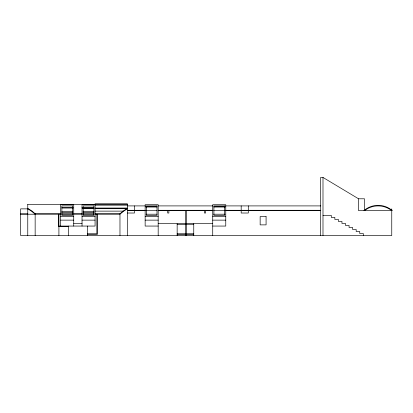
<?xml version="1.0" encoding="UTF-8"?>
<svg xmlns="http://www.w3.org/2000/svg" width="413" height="413" viewBox="0 0 413 413"><rect width="100%" height="100%" fill="white"/><g stroke="black" fill="none" stroke-linecap="round" stroke-linejoin="round"><path stroke-width="0.62" d="M95.073 213.717L119.971 213.717L122.981 211.126L127.359 208.312L95.073 208.312M363.894 210.651L365.939 209.071A21.636 21.636 0 0 1 392.35 210.651L358.561 210.651L358.561 198.792L322.992 177.451L320.617 177.451L320.617 235.549M127.359 208.849L123.508 211.296L119.971 214.208L95.073 214.208M358.561 198.792L364.488 198.792L364.488 210.651A21.972 21.972 0 0 1 391.756 210.651M27.764 204.569L127.359 204.569M95.073 204.724L82.032 204.724L82.032 226.061M95.073 205.153L127.359 205.153M127.359 205.906L145.402 205.906M158.256 205.906L212.896 205.906M225.751 205.906L320.798 205.906M145.763 206.5L156.945 206.5M213.965 206.5L225.147 206.5M145.763 207.037L156.945 207.037M213.965 207.037L225.147 207.037M61.935 207.569L73.111 207.569M82.032 207.569L93.834 207.569M61.935 208.044L73.111 208.044M82.032 208.044L93.834 208.044M95.073 208.044L127.359 208.044M82.652 208.591L93.834 208.591M95.073 208.534L126.899 208.534M27.764 208.87L20.65 208.87L20.65 235.549L391.756 235.549L391.756 208.87M127.359 210.284L145.144 210.284M158.184 210.284L212.726 210.284M225.766 210.284L320.602 210.284M127.359 210.651L145.144 210.651M146.042 210.651L156.971 210.651M158.184 210.651L212.726 210.651M213.536 210.651L225.111 210.651M225.766 210.651L320.798 210.651M95.073 211.126L122.981 211.126M61.821 211.296L72.74 211.296M83.023 211.296L93.947 211.296M61.821 212.587L72.74 212.587M83.023 212.587L93.947 212.587M127.359 213.02L134.473 213.02L134.473 205.906M27.764 208.312L32.142 211.126L35.151 213.717L60.69 213.717M73.731 213.717L82.032 213.717M20.65 213.841L27.764 213.841M61.707 213.841L72.611 213.841M82.879 213.841L93.782 213.841M20.65 214.208L60.69 214.208M61.8 214.208L72.719 214.208M73.731 214.208L82.032 214.208M82.998 214.208L93.911 214.208M146.011 214.208L156.95 214.208M213.557 214.208L225.137 214.208M322.992 215.39L331.288 215.39L331.288 217.408L334.845 217.408L334.845 219.422L338.402 219.422L338.402 221.44L341.959 221.44L341.959 223.454L345.516 223.454L345.516 225.472L349.073 225.472L349.073 227.486L352.63 227.486L352.63 229.504L356.187 229.504L356.187 231.517L359.744 231.517L359.744 233.531L363.301 233.531L363.301 235.549M60.69 216.577L73.731 216.577M82.032 216.577L95.073 216.577M145.144 216.577L158.184 216.577M212.726 216.577L225.766 216.577M60.69 220.134L73.731 220.134M82.032 220.134L95.073 220.134M145.144 220.134L158.184 220.134M212.726 220.134L225.766 220.134M73.731 223.691L82.032 223.691M158.184 223.691L185.452 223.691M186.64 223.691L212.726 223.691M177.156 224.311L185.452 224.311M186.64 224.285L193.754 224.285M58.909 226.061L95.073 226.061L95.073 203.774L127.359 203.774L127.359 235.549M158.179 226.061L145.144 226.061L145.144 204.724L158.184 204.724L158.179 235.549M212.726 226.061L225.766 226.061L225.766 204.724L212.726 204.724L212.726 235.549M68.398 226.654L58.321 226.654L58.321 214.208M87.365 233.768L96.854 233.768L96.854 214.208M177.156 233.768L185.452 233.768M186.64 233.768L193.754 233.768M87.365 234.362L97.447 234.362L97.447 214.208M177.156 234.362L185.452 234.362M186.64 234.362L193.754 234.362M27.764 208.849L31.61 211.296L35.151 214.208M322.992 177.451L322.992 235.549M248.296 205.906L248.296 213.02L241.182 213.02L241.182 205.906M205.612 210.651L205.612 213.02L204.425 213.02L204.425 210.651M193.754 223.691L193.754 235.549M186.64 210.651L186.64 235.549M185.452 210.651L185.452 235.549M177.156 223.691L177.156 235.549M168.855 210.651L168.855 213.02L167.668 213.02L167.668 210.651M119.971 213.717L119.971 235.549M87.365 226.061L87.365 235.549M73.731 226.061L73.731 204.724L60.69 204.724L60.69 226.061M68.398 226.061L68.398 235.549M58.909 214.208L58.909 235.549M35.151 213.717L35.151 235.549M27.764 204.368L27.764 235.549M72.549 205.906L61.878 205.906L61.878 215.39L72.549 215.39L72.549 205.906M93.89 205.906L83.219 205.906L83.219 215.39L93.89 215.39L93.89 205.906M156.997 205.906L146.326 205.906L146.326 215.39L156.997 215.39L156.997 205.906M224.579 205.906L213.908 205.906L213.908 215.39L224.579 215.39L224.579 205.906M266.08 216.577L260.149 216.577L260.149 224.879L266.08 224.879L266.08 216.577"/></g></svg>
